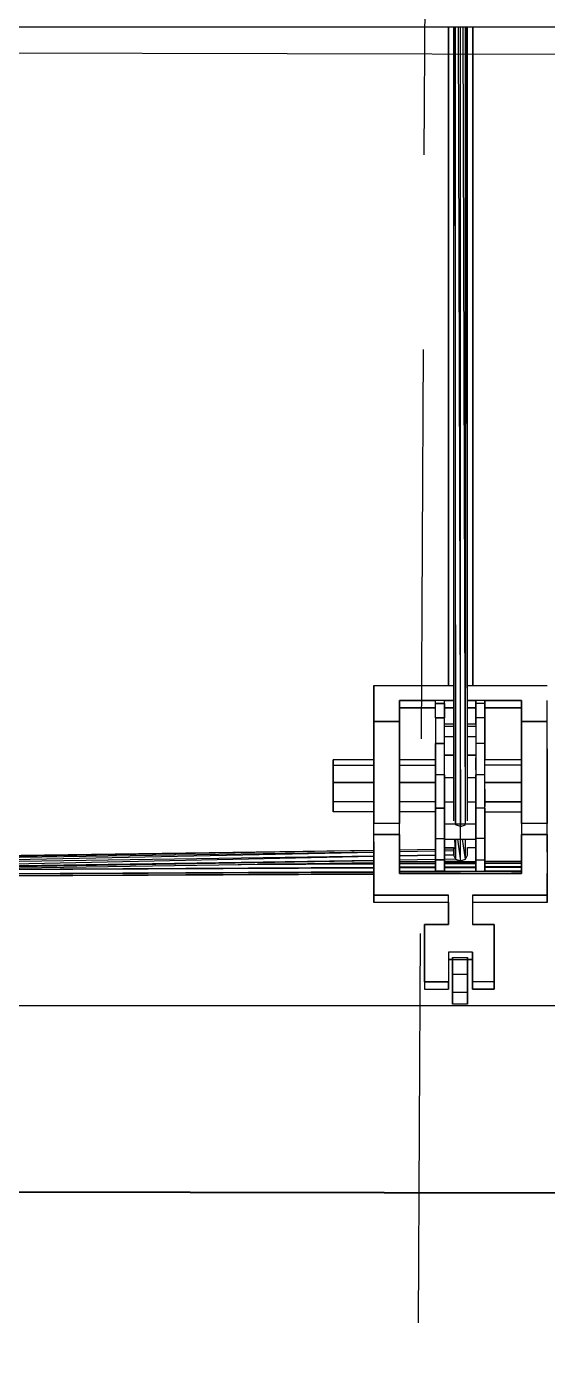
# Model space of a CAD drawing. Header units: millimetres. Extents: x -4997 to -4876, y -8737 to -8661.
# Drawn here: x -4964.834 to -4963.985, y -8708.962 to -8706.777 of the extents above; entities that cross this region are included whole.
import ezdxf

# ---------------------------------------------------------------- set-up
doc = ezdxf.new("R2010")
doc.units = ezdxf.units.MM
doc.header["$LTSCALE"] = 0.1
doc.linetypes.add('HIDDEN', pattern=[9.525, 6.35, -3.175])
for name, color, linetype in [('cobertura nova', 4, 'Continuous'), ('imagem', 7, 'Continuous'), ('layout cobertura', 251, 'Continuous'), ('visto', 9, 'Continuous')]:
    doc.layers.add(name, color=color, linetype=linetype)
doc.layers.add('coberturas', color=7, linetype='Continuous', lineweight=40)
picture_1 = doc.add_image_def('image1.jpg', size_in_pixel=(1920, 1080))

msp = doc.modelspace()

# ---------------------------------------------------------------- linework, layer by layer
at = {"layer": 'cobertura nova'}
for p, q in [((-4966.0462, -8706.7774), (-4962.2062, -8706.7774)), ((-4964.146, -8707.8516), (-4964.146, -8706.7774)), ((-4964.1459, -8706.7774), (-4964.1459, -8707.8516)), ((-4964.1376, -8706.7774), (-4964.1376, -8708.0726)), ((-4964.1358, -8706.7774), (-4964.1343, -8708.0774)), ((-4964.1343, -8708.0774), (-4964.1343, -8706.7774)), ((-4964.1299, -8706.7774), (-4964.1263, -8708.0815)), ((-4964.1263, -8708.0815), (-4964.1263, -8706.7774)), ((-4964.1184, -8708.0774), (-4964.122, -8706.7774)), ((-4964.1184, -8708.0774), (-4964.1184, -8706.7774)), ((-4964.1151, -8708.0726), (-4964.1166, -8706.7774)), ((-4964.1151, -8708.0726), (-4964.1151, -8706.7774)), ((-4964.1065, -8706.7774), (-4964.1065, -8707.8516)), ((-4964.1064, -8706.7774), (-4964.1064, -8707.8516)), ((-4964.1064, -8707.8516), (-4964.1064, -8706.7774)), ((-4964.2676, -8707.8763), (-4964.2676, -8707.8516)), ((-4964.2676, -8707.8516), (-4964.2258, -8707.8516)), ((-4964.2676, -8707.888), (-4964.2676, -8707.8523)), ((-4964.2676, -8707.8523), (-4964.2676, -8707.8763)), ((-4964.2258, -8707.8516), (-4964.146, -8707.8516)), ((-4964.146, -8707.8516), (-4964.1376, -8707.8516)), ((-4964.1151, -8707.8516), (-4964.1065, -8707.8516)), ((-4964.1065, -8707.8516), (-4964.0267, -8707.8516)), ((-4964.0267, -8707.8516), (-4963.9848, -8707.8516)), ((-4964.2676, -8707.9105), (-4964.2676, -8707.8763)), ((-4964.2676, -8707.8763), (-4964.2676, -8707.9285)), ((-4964.2258, -8707.8763), (-4964.2258, -8707.9105)), ((-4964.1669, -8707.8763), (-4964.2258, -8707.8763)), ((-4964.2258, -8707.9105), (-4964.2258, -8707.8763)), ((-4964.2258, -8707.8763), (-4964.1669, -8707.8763)), ((-4964.1524, -8707.8762), (-4964.1669, -8707.8762)), ((-4964.1669, -8707.8813), (-4964.1669, -8707.8762)), ((-4964.1524, -8707.8813), (-4964.1524, -8707.8762)), ((-4964.146, -8707.8763), (-4964.1524, -8707.8763)), ((-4964.1524, -8707.8763), (-4964.146, -8707.8763)), ((-4964.1376, -8707.8763), (-4964.146, -8707.8763)), ((-4964.146, -8707.8763), (-4964.1376, -8707.8763)), ((-4964.1065, -8707.8763), (-4964.1151, -8707.8763)), ((-4964.1151, -8707.8763), (-4964.1065, -8707.8763)), ((-4964.1013, -8707.8763), (-4964.1065, -8707.8763)), ((-4964.1065, -8707.8763), (-4964.1013, -8707.8763)), ((-4964.1013, -8707.8948), (-4964.1013, -8707.8762)), ((-4964.1013, -8707.8762), (-4964.1013, -8707.8813)), ((-4964.0869, -8707.8762), (-4964.1013, -8707.8762)), ((-4964.1013, -8707.8813), (-4964.1013, -8707.8762)), ((-4964.0869, -8707.8762), (-4964.0869, -8707.8813)), ((-4964.0869, -8707.8813), (-4964.0869, -8707.8762)), ((-4964.0869, -8707.8762), (-4964.0869, -8707.8948)), ((-4964.0267, -8707.8763), (-4964.0869, -8707.8763)), ((-4964.0869, -8707.8763), (-4964.0267, -8707.8763)), ((-4964.0267, -8707.9105), (-4964.0267, -8707.8763)), ((-4964.0267, -8707.888), (-4964.0267, -8707.8763)), ((-4964.0267, -8707.8763), (-4964.0267, -8707.9285)), ((-4964.0267, -8707.8763), (-4964.0267, -8707.888)), ((-4963.9848, -8707.9105), (-4963.9848, -8707.8763)), ((-4964.2676, -8707.9402), (-4964.2676, -8707.888)), ((-4964.2258, -8707.888), (-4964.1669, -8707.888)), ((-4964.1669, -8707.888), (-4964.2258, -8707.888)), ((-4964.1524, -8707.8813), (-4964.1669, -8707.8813)), ((-4964.1669, -8707.9044), (-4964.1669, -8707.8813)), ((-4964.1669, -8707.8813), (-4964.1524, -8707.8813)), ((-4964.1524, -8707.9044), (-4964.1524, -8707.8813)), ((-4964.1524, -8707.8813), (-4964.1524, -8707.9044)), ((-4964.1524, -8707.888), (-4964.146, -8707.888)), ((-4964.146, -8707.888), (-4964.1524, -8707.888)), ((-4964.146, -8707.888), (-4964.1376, -8707.888)), ((-4964.1376, -8707.888), (-4964.146, -8707.888)), ((-4964.1151, -8707.888), (-4964.1065, -8707.888)), ((-4964.1065, -8707.888), (-4964.1151, -8707.888)), ((-4964.1065, -8707.888), (-4964.1013, -8707.888)), ((-4964.1013, -8707.888), (-4964.1065, -8707.888)), ((-4964.1013, -8707.8813), (-4964.1013, -8707.9044)), ((-4964.0869, -8707.8813), (-4964.1013, -8707.8813)), ((-4964.1013, -8707.9044), (-4964.1013, -8707.8813)), ((-4964.1013, -8707.9149), (-4964.1013, -8707.8948)), ((-4964.0869, -8707.8813), (-4964.0869, -8707.9044)), ((-4964.0869, -8707.9044), (-4964.0869, -8707.8813)), ((-4964.0869, -8707.888), (-4964.0267, -8707.888)), ((-4964.0267, -8707.888), (-4964.0869, -8707.888)), ((-4964.0869, -8707.8948), (-4964.0869, -8707.9295)), ((-4964.0267, -8707.9402), (-4964.0267, -8707.888)), ((-4964.2258, -8707.9105), (-4964.2676, -8707.9105)), ((-4964.2676, -8707.9105), (-4964.2676, -8707.9105)), ((-4964.2676, -8707.9285), (-4964.2676, -8707.9105)), ((-4964.2676, -8707.9105), (-4964.2676, -8707.9548)), ((-4964.2676, -8707.9548), (-4964.2676, -8707.9105)), ((-4964.2676, -8707.9105), (-4964.2258, -8707.9105)), ((-4964.2258, -8707.9105), (-4964.2258, -8707.9105)), ((-4964.2258, -8707.9105), (-4964.2258, -8707.9548)), ((-4964.2258, -8707.9548), (-4964.2258, -8707.9105)), ((-4964.1669, -8707.9044), (-4964.1669, -8707.9464)), ((-4964.1524, -8707.9044), (-4964.1669, -8707.9044)), ((-4964.1669, -8707.9044), (-4964.1524, -8707.9044)), ((-4964.1524, -8707.9044), (-4964.1524, -8707.9044)), ((-4964.1524, -8707.9464), (-4964.1524, -8707.9044)), ((-4964.1524, -8707.9186), (-4964.1524, -8707.9149)), ((-4964.1376, -8707.9149), (-4964.1524, -8707.9149)), ((-4964.1524, -8707.9353), (-4964.1524, -8707.9186)), ((-4964.1376, -8707.9186), (-4964.1524, -8707.9186)), ((-4964.1013, -8707.9149), (-4964.1151, -8707.9149)), ((-4964.1013, -8707.9186), (-4964.1151, -8707.9186)), ((-4964.1013, -8707.9044), (-4964.1013, -8707.9464)), ((-4964.0869, -8707.9044), (-4964.1013, -8707.9044)), ((-4964.1013, -8707.9149), (-4964.1013, -8707.9186)), ((-4964.1013, -8707.9186), (-4964.1013, -8707.9353)), ((-4964.0869, -8707.9044), (-4964.0869, -8707.9464)), ((-4964.0869, -8707.9464), (-4964.0869, -8707.9044)), ((-4964.0267, -8707.9285), (-4964.0267, -8707.9105)), ((-4964.0267, -8707.9105), (-4964.0267, -8707.9548)), ((-4964.0267, -8707.9548), (-4964.0267, -8707.9105)), ((-4964.0267, -8707.9105), (-4963.9848, -8707.9105)), ((-4963.9848, -8707.9105), (-4964.0267, -8707.9105)), ((-4964.0267, -8707.9105), (-4964.0267, -8707.9105)), ((-4963.9848, -8707.9548), (-4963.9848, -8707.9105)), ((-4964.2676, -8707.9402), (-4964.2676, -8707.9548)), ((-4964.2676, -8707.957), (-4964.2676, -8707.9402)), ((-4964.1669, -8707.9295), (-4964.1669, -8707.9731)), ((-4964.1376, -8707.9353), (-4964.1524, -8707.9353)), ((-4964.1013, -8707.9353), (-4964.1151, -8707.9353)), ((-4964.1013, -8707.9353), (-4964.1013, -8707.9656)), ((-4964.0869, -8707.9295), (-4964.0869, -8707.9731)), ((-4964.0267, -8707.957), (-4964.0267, -8707.9402)), ((-4964.0267, -8707.9402), (-4964.0267, -8707.9548)), ((-4964.2676, -8707.9548), (-4964.2676, -8708.0768)), ((-4964.2676, -8708.0768), (-4964.2676, -8707.9548)), ((-4964.2676, -8707.9731), (-4964.2676, -8707.957)), ((-4964.2676, -8707.957), (-4964.2676, -8707.9731)), ((-4964.2258, -8707.9548), (-4964.2258, -8708.0768)), ((-4964.2258, -8708.0768), (-4964.2258, -8707.9548)), ((-4964.2258, -8707.9576), (-4964.2258, -8707.957)), ((-4964.1669, -8707.9464), (-4964.1669, -8707.9976)), ((-4964.1524, -8707.9464), (-4964.1669, -8707.9464)), ((-4964.1669, -8707.9976), (-4964.1669, -8707.9464)), ((-4964.1669, -8707.9464), (-4964.1524, -8707.9464)), ((-4964.1524, -8707.9976), (-4964.1524, -8707.9464)), ((-4964.1013, -8707.9464), (-4964.1013, -8707.9976)), ((-4964.0869, -8707.9464), (-4964.1013, -8707.9464)), ((-4964.1013, -8707.9534), (-4964.1013, -8707.9534)), ((-4964.1013, -8707.9534), (-4964.1013, -8707.9534)), ((-4964.0869, -8707.9731), (-4964.0869, -8707.9464)), ((-4964.0869, -8707.9976), (-4964.0869, -8707.9464)), ((-4964.0267, -8707.9548), (-4964.0267, -8708.0768)), ((-4964.0267, -8708.0768), (-4964.0267, -8707.9548)), ((-4964.0267, -8707.9731), (-4964.0267, -8707.957)), ((-4963.9848, -8707.9548), (-4963.9848, -8708.0768)), ((-4963.9848, -8708.0768), (-4963.9848, -8707.9548)), ((-4964.3339, -8707.9731), (-4964.3339, -8707.9816)), ((-4964.3339, -8707.9816), (-4964.3339, -8707.9731)), ((-4964.2676, -8707.9731), (-4964.3339, -8707.9731)), ((-4964.3339, -8707.9816), (-4964.3339, -8708.01)), ((-4964.3339, -8707.9816), (-4964.2676, -8707.9816)), ((-4964.3339, -8708.01), (-4964.3339, -8707.9816)), ((-4964.1669, -8707.9731), (-4964.2258, -8707.9731)), ((-4964.2258, -8707.9816), (-4964.1669, -8707.9816)), ((-4964.1524, -8707.9656), (-4964.1376, -8707.9656)), ((-4964.1376, -8707.9656), (-4964.1524, -8707.9656)), ((-4964.1151, -8707.9656), (-4964.1013, -8707.9656)), ((-4964.1013, -8707.9656), (-4964.1151, -8707.9656)), ((-4964.1013, -8707.9656), (-4964.1013, -8707.9976)), ((-4964.1013, -8707.9891), (-4964.1013, -8707.9695)), ((-4964.0267, -8707.9731), (-4964.0869, -8707.9731)), ((-4964.0869, -8707.9816), (-4964.0869, -8707.9731)), ((-4964.0869, -8707.9789), (-4964.0869, -8707.9789)), ((-4964.0267, -8707.9816), (-4964.0869, -8707.9816)), ((-4964.0869, -8708.01), (-4964.0869, -8707.9816)), ((-4964.0869, -8708.0332), (-4964.0869, -8707.9816)), ((-4964.1669, -8707.9976), (-4964.1669, -8708.0519)), ((-4964.1669, -8708.0519), (-4964.1669, -8707.9976)), ((-4964.1524, -8707.9976), (-4964.1669, -8707.9976)), ((-4964.1524, -8708.0519), (-4964.1524, -8707.9976)), ((-4964.1524, -8707.9976), (-4964.1524, -8708.0519)), ((-4964.1376, -8708.0026), (-4964.1524, -8708.0026)), ((-4964.1524, -8708.0026), (-4964.1524, -8708.0417)), ((-4964.1013, -8708.0026), (-4964.1151, -8708.0026)), ((-4964.1013, -8707.9976), (-4964.1013, -8708.0519)), ((-4964.0869, -8707.9976), (-4964.1013, -8707.9976)), ((-4964.1013, -8708.0519), (-4964.1013, -8707.9976)), ((-4964.0869, -8708.0519), (-4964.0869, -8707.9976)), ((-4964.3339, -8708.0415), (-4964.3339, -8708.01)), ((-4964.3339, -8708.01), (-4964.2676, -8708.01)), ((-4964.3339, -8708.01), (-4964.3339, -8708.01)), ((-4964.3339, -8708.01), (-4964.3339, -8708.0415)), ((-4964.2676, -8708.01), (-4964.3339, -8708.01)), ((-4964.2258, -8708.01), (-4964.1669, -8708.01)), ((-4964.1669, -8708.01), (-4964.2258, -8708.01)), ((-4964.0267, -8708.01), (-4964.0869, -8708.01)), ((-4964.0869, -8708.0415), (-4964.0869, -8708.01)), ((-4964.0869, -8708.01), (-4964.0267, -8708.01)), ((-4964.0869, -8708.0208), (-4964.0869, -8708.0492)), ((-4964.2676, -8708.0415), (-4964.3339, -8708.0415)), ((-4964.3339, -8708.0578), (-4964.3339, -8708.0415)), ((-4964.3339, -8708.0415), (-4964.3339, -8708.0578)), ((-4964.3339, -8708.0492), (-4964.3339, -8708.0578)), ((-4964.1669, -8708.0415), (-4964.2258, -8708.0415)), ((-4964.1524, -8708.0417), (-4964.1376, -8708.0417)), ((-4964.1524, -8708.0417), (-4964.1524, -8708.0774)), ((-4964.1151, -8708.0417), (-4964.1013, -8708.0417)), ((-4964.0869, -8708.0578), (-4964.0869, -8708.0415)), ((-4964.0869, -8708.0415), (-4964.0267, -8708.0415)), ((-4964.0267, -8708.0415), (-4964.0869, -8708.0415)), ((-4964.0869, -8708.0492), (-4964.0869, -8708.0492)), ((-4964.2676, -8708.0578), (-4964.3339, -8708.0578)), ((-4964.2676, -8708.0768), (-4964.2676, -8708.0578)), ((-4964.2676, -8708.0578), (-4964.2676, -8708.0768)), ((-4964.1669, -8708.0578), (-4964.2258, -8708.0578)), ((-4964.1669, -8708.1013), (-4964.1669, -8708.0519)), ((-4964.1669, -8708.0519), (-4964.1669, -8708.0519)), ((-4964.1669, -8708.0519), (-4964.1524, -8708.0519)), ((-4964.1669, -8708.0519), (-4964.1669, -8708.1013)), ((-4964.1524, -8708.0519), (-4964.1669, -8708.0519)), ((-4964.1524, -8708.1013), (-4964.1524, -8708.0519)), ((-4964.1524, -8708.0519), (-4964.1524, -8708.1013)), ((-4964.1013, -8708.0519), (-4964.1013, -8708.1013)), ((-4964.0869, -8708.0519), (-4964.1013, -8708.0519)), ((-4964.1013, -8708.1013), (-4964.1013, -8708.0519)), ((-4964.0869, -8708.1013), (-4964.0869, -8708.0519)), ((-4964.0869, -8708.0519), (-4964.0869, -8708.1013)), ((-4964.0869, -8708.0578), (-4964.0267, -8708.0578)), ((-4964.0869, -8708.0578), (-4964.0869, -8708.0844)), ((-4964.0267, -8708.0768), (-4964.0267, -8708.0578)), ((-4963.9848, -8708.1234), (-4963.9848, -8708.0578)), ((-4964.2676, -8708.0947), (-4964.2676, -8708.0768)), ((-4964.2676, -8708.0768), (-4964.2676, -8708.0768)), ((-4964.2258, -8708.0768), (-4964.2676, -8708.0768)), ((-4964.2676, -8708.1582), (-4964.2676, -8708.0947)), ((-4964.2676, -8708.0947), (-4964.2258, -8708.0947)), ((-4964.2258, -8708.0948), (-4964.2676, -8708.0948)), ((-4964.2258, -8708.0947), (-4964.2258, -8708.0768)), ((-4964.2258, -8708.0947), (-4964.2258, -8708.1582)), ((-4964.2258, -8708.1583), (-4964.2258, -8708.0948)), ((-4964.1524, -8708.0774), (-4964.1263, -8708.0774)), ((-4964.1524, -8708.0774), (-4964.1524, -8708.1025)), ((-4964.1263, -8708.0815), (-4964.1343, -8708.0789)), ((-4964.1263, -8708.0774), (-4964.1013, -8708.0774)), ((-4964.1263, -8708.0815), (-4964.1184, -8708.0789)), ((-4964.1263, -8708.138), (-4964.1263, -8708.0815)), ((-4964.0869, -8708.0844), (-4964.0869, -8708.1264)), ((-4964.0267, -8708.0768), (-4964.0267, -8708.0947)), ((-4963.9848, -8708.0768), (-4964.0267, -8708.0768)), ((-4964.0267, -8708.1582), (-4964.0267, -8708.0947)), ((-4964.0267, -8708.0947), (-4963.9848, -8708.0947)), ((-4964.0267, -8708.0948), (-4964.0267, -8708.1583)), ((-4963.9848, -8708.0948), (-4964.0267, -8708.0948)), ((-4963.9848, -8708.0947), (-4963.9848, -8708.0768)), ((-4963.9848, -8708.0947), (-4963.9848, -8708.1582)), ((-4964.2676, -8708.1065), (-4964.2676, -8708.1699)), ((-4964.2258, -8708.1582), (-4964.2258, -8708.1065)), ((-4964.2258, -8708.1066), (-4964.2258, -8708.1582)), ((-4964.1669, -8708.136), (-4964.1669, -8708.1013)), ((-4964.1669, -8708.1013), (-4964.1524, -8708.1013)), ((-4964.1669, -8708.1013), (-4964.1669, -8708.136)), ((-4964.1524, -8708.136), (-4964.1524, -8708.1013)), ((-4964.1524, -8708.1013), (-4964.1524, -8708.136)), ((-4964.1524, -8708.1025), (-4964.1013, -8708.1025)), ((-4964.1524, -8708.1025), (-4964.1524, -8708.1159)), ((-4964.1524, -8708.1159), (-4964.1376, -8708.1159)), ((-4964.1524, -8708.1159), (-4964.1524, -8708.119)), ((-4964.1376, -8708.1159), (-4964.1376, -8708.1283)), ((-4964.136, -8708.1025), (-4964.1343, -8708.1352)), ((-4964.1343, -8708.1025), (-4964.1343, -8708.1352)), ((-4964.1311, -8708.1025), (-4964.1263, -8708.138)), ((-4964.1184, -8708.1352), (-4964.1232, -8708.1025)), ((-4964.1184, -8708.1352), (-4964.1184, -8708.1025)), ((-4964.1151, -8708.1159), (-4964.1013, -8708.1159)), ((-4964.1151, -8708.1283), (-4964.1151, -8708.1159)), ((-4964.1013, -8708.1013), (-4964.1013, -8708.136)), ((-4964.0869, -8708.1013), (-4964.1013, -8708.1013)), ((-4964.1013, -8708.136), (-4964.1013, -8708.1013)), ((-4964.1013, -8708.1025), (-4964.1013, -8708.1159)), ((-4964.1013, -8708.1264), (-4964.1013, -8708.1159)), ((-4964.0869, -8708.136), (-4964.0869, -8708.1013)), ((-4964.0869, -8708.1013), (-4964.0869, -8708.136)), ((-4964.0267, -8708.1065), (-4964.0267, -8708.1582)), ((-4964.0267, -8708.1582), (-4964.0267, -8708.1066)), ((-4964.2676, -8708.1241), (-4965.4708, -8708.1483)), ((-4964.2676, -8708.1302), (-4965.4708, -8708.1483)), ((-4964.2676, -8708.121), (-4965.4675, -8708.1413)), ((-4964.2676, -8708.1234), (-4965.4675, -8708.1413)), ((-4964.2676, -8708.1309), (-4965.4675, -8708.1554)), ((-4964.2676, -8708.1372), (-4965.4675, -8708.1554)), ((-4964.2676, -8708.1207), (-4965.4596, -8708.1383)), ((-4964.2676, -8708.1375), (-4965.4596, -8708.1584)), ((-4964.1669, -8708.1192), (-4964.2258, -8708.1201)), ((-4964.1669, -8708.1193), (-4964.2258, -8708.1203)), ((-4964.1669, -8708.1219), (-4964.2258, -8708.1228)), ((-4964.1669, -8708.1221), (-4964.2258, -8708.1233)), ((-4964.1669, -8708.1287), (-4964.2258, -8708.1296)), ((-4964.1669, -8708.1289), (-4964.2258, -8708.1301)), ((-4964.1669, -8708.1356), (-4964.2258, -8708.1365)), ((-4964.1669, -8708.1357), (-4964.2258, -8708.1368)), ((-4964.2258, -8708.1395), (-4964.1669, -8708.1386)), ((-4964.1669, -8708.1546), (-4964.1669, -8708.136)), ((-4964.1669, -8708.136), (-4964.1669, -8708.136)), ((-4964.1669, -8708.136), (-4964.1524, -8708.136)), ((-4964.1524, -8708.136), (-4964.1669, -8708.136)), ((-4964.1669, -8708.136), (-4964.1669, -8708.1546)), ((-4964.1376, -8708.1187), (-4964.1524, -8708.119)), ((-4964.1376, -8708.1188), (-4964.1524, -8708.119)), ((-4964.1376, -8708.1215), (-4964.1524, -8708.1218)), ((-4964.1376, -8708.1215), (-4964.1524, -8708.1217)), ((-4964.1376, -8708.1283), (-4964.1524, -8708.1286)), ((-4964.1376, -8708.1283), (-4964.1524, -8708.1285)), ((-4964.1343, -8708.1352), (-4964.1524, -8708.1355)), ((-4964.1343, -8708.1352), (-4964.1524, -8708.1354)), ((-4964.1524, -8708.136), (-4964.1524, -8708.1546)), ((-4964.1524, -8708.1546), (-4964.1524, -8708.136)), ((-4964.1524, -8708.1384), (-4964.1263, -8708.138)), ((-4964.1524, -8708.1384), (-4964.1524, -8708.1495)), ((-4964.1376, -8708.1283), (-4964.1343, -8708.1352)), ((-4964.1343, -8708.1352), (-4964.1263, -8708.138)), ((-4964.1263, -8708.138), (-4964.1184, -8708.1352)), ((-4964.1184, -8708.1352), (-4964.1151, -8708.1283)), ((-4964.1013, -8708.1495), (-4964.1013, -8708.1264)), ((-4964.1013, -8708.136), (-4964.1013, -8708.1546)), ((-4964.1013, -8708.1546), (-4964.1013, -8708.136)), ((-4964.1013, -8708.136), (-4964.0869, -8708.136)), ((-4964.0869, -8708.1264), (-4964.0869, -8708.1495)), ((-4964.0869, -8708.1546), (-4964.0869, -8708.136)), ((-4964.0869, -8708.136), (-4964.0869, -8708.1546)), ((-4964.0267, -8708.1388), (-4964.0869, -8708.139)), ((-4965.4596, -8708.1584), (-4964.2676, -8708.1402)), ((-4964.2676, -8708.1486), (-4965.0751, -8708.153)), ((-4964.2676, -8708.1497), (-4965.0751, -8708.153)), ((-4964.2676, -8708.1556), (-4965.0746, -8708.1601)), ((-4964.2676, -8708.1567), (-4965.0746, -8708.1601)), ((-4964.2676, -8708.1592), (-4965.0667, -8708.163)), ((-4965.0667, -8708.163), (-4964.2676, -8708.1597)), ((-4964.4891, -8708.1435), (-4964.2676, -8708.1426)), ((-4964.2676, -8708.1422), (-4964.4579, -8708.1431)), ((-4964.2676, -8708.1937), (-4964.2676, -8708.1582)), ((-4964.2676, -8708.1583), (-4964.2676, -8708.1938)), ((-4964.1669, -8708.1394), (-4964.2258, -8708.1396)), ((-4964.1669, -8708.1417), (-4964.2258, -8708.142)), ((-4964.2258, -8708.1425), (-4964.1669, -8708.1422)), ((-4964.1669, -8708.148), (-4964.2258, -8708.1483)), ((-4964.1669, -8708.1493), (-4964.2258, -8708.1495)), ((-4964.089, -8708.1546), (-4964.2258, -8708.1554)), ((-4964.0267, -8708.1557), (-4964.2258, -8708.1566)), ((-4964.2258, -8708.1582), (-4964.146, -8708.1582)), ((-4964.1669, -8708.1495), (-4964.1669, -8708.1546)), ((-4964.1524, -8708.1546), (-4964.1669, -8708.1546)), ((-4964.1669, -8708.1546), (-4964.1669, -8708.1546)), ((-4964.1669, -8708.1546), (-4964.1524, -8708.1546)), ((-4964.1013, -8708.1391), (-4964.1524, -8708.1393)), ((-4964.1013, -8708.1414), (-4964.1524, -8708.1417)), ((-4964.1524, -8708.1422), (-4964.1013, -8708.142)), ((-4964.1013, -8708.1476), (-4964.1524, -8708.1479)), ((-4964.1013, -8708.149), (-4964.1524, -8708.1492)), ((-4964.1524, -8708.1495), (-4964.1524, -8708.1546)), ((-4964.146, -8708.1582), (-4964.1065, -8708.1582)), ((-4964.1065, -8708.1582), (-4964.0267, -8708.1582)), ((-4964.1013, -8708.1546), (-4964.1013, -8708.1495)), ((-4964.1013, -8708.1546), (-4964.0869, -8708.1546)), ((-4964.0267, -8708.1411), (-4964.0869, -8708.1414)), ((-4964.0869, -8708.1419), (-4964.0267, -8708.1417)), ((-4964.0267, -8708.1472), (-4964.0869, -8708.1476)), ((-4964.0267, -8708.1487), (-4964.0869, -8708.1489)), ((-4964.0869, -8708.1495), (-4964.0869, -8708.1546)), ((-4964.0869, -8708.1546), (-4964.0869, -8708.1495)), ((-4964.0267, -8708.1543), (-4964.0869, -8708.1546)), ((-4964.0267, -8708.1581), (-4964.0431, -8708.1582)), ((-4963.9848, -8708.1582), (-4963.9848, -8708.1937)), ((-4963.9848, -8708.1938), (-4963.9848, -8708.1583)), ((-4964.2676, -8708.17), (-4964.2677, -8708.2054)), ((-4964.2677, -8708.2055), (-4964.2676, -8708.1938)), ((-4964.2676, -8708.1938), (-4964.2676, -8708.1937)), ((-4964.2258, -8708.1937), (-4964.2676, -8708.1937)), ((-4964.2676, -8708.1938), (-4964.2676, -8708.2055)), ((-4964.2676, -8708.1938), (-4964.2258, -8708.1938)), ((-4964.146, -8708.1937), (-4964.2258, -8708.1937)), ((-4964.2258, -8708.1938), (-4964.146, -8708.1938)), ((-4964.146, -8708.2414), (-4964.146, -8708.1937)), ((-4964.0267, -8708.1937), (-4964.1065, -8708.1937)), ((-4964.1065, -8708.1937), (-4964.1065, -8708.2414)), ((-4964.1065, -8708.1938), (-4964.0267, -8708.1938)), ((-4963.9848, -8708.1937), (-4964.0267, -8708.1937)), ((-4964.0267, -8708.1938), (-4963.9848, -8708.1938)), ((-4963.9848, -8708.1937), (-4963.9848, -8708.1938)), ((-4963.9848, -8708.2054), (-4963.9848, -8708.1938)), ((-4963.9848, -8708.1938), (-4963.9848, -8708.2054)), ((-4964.2677, -8708.2054), (-4964.2258, -8708.2054)), ((-4964.2258, -8708.2055), (-4964.2677, -8708.2055)), ((-4964.2258, -8708.2054), (-4964.146, -8708.2054)), ((-4964.146, -8708.2055), (-4964.2258, -8708.2055)), ((-4964.146, -8708.2054), (-4964.146, -8708.2414)), ((-4964.146, -8708.2414), (-4964.146, -8708.2055)), ((-4964.1065, -8708.2054), (-4964.0267, -8708.2054)), ((-4964.0267, -8708.2055), (-4964.1065, -8708.2055)), ((-4964.0267, -8708.2054), (-4963.9848, -8708.2054)), ((-4963.9848, -8708.2055), (-4964.0267, -8708.2055)), ((-4963.9848, -8708.2054), (-4963.9848, -8708.2055)), ((-4964.1853, -8708.2869), (-4964.1853, -8708.2414)), ((-4964.1853, -8708.2414), (-4964.146, -8708.2414)), ((-4964.1853, -8708.2531), (-4964.1853, -8708.2414)), ((-4964.1853, -8708.2414), (-4964.1853, -8708.2869)), ((-4964.146, -8708.2414), (-4964.1853, -8708.2414)), ((-4964.1853, -8708.2414), (-4964.1853, -8708.2414)), ((-4964.146, -8708.2414), (-4964.146, -8708.2414)), ((-4964.1065, -8708.2414), (-4964.1065, -8708.2414)), ((-4964.0712, -8708.2414), (-4964.1065, -8708.2414)), ((-4964.1065, -8708.2414), (-4964.0712, -8708.2414)), ((-4964.0712, -8708.2414), (-4964.0712, -8708.2414)), ((-4964.0712, -8708.2414), (-4964.0712, -8708.2869)), ((-4964.0712, -8708.2869), (-4964.0712, -8708.2414)), ((-4964.1853, -8708.2869), (-4964.1853, -8708.2531)), ((-4964.0712, -8708.2986), (-4964.0712, -8708.2531)), ((-4964.1853, -8708.335), (-4964.1853, -8708.2869)), ((-4964.1853, -8708.2869), (-4964.1853, -8708.335)), ((-4964.1065, -8708.2869), (-4964.146, -8708.2869)), ((-4964.146, -8708.2869), (-4964.146, -8708.335)), ((-4964.1065, -8708.335), (-4964.1065, -8708.2869)), ((-4964.1065, -8708.2986), (-4964.1065, -8708.2869)), ((-4964.1065, -8708.2869), (-4964.1065, -8708.335)), ((-4964.0712, -8708.2869), (-4964.0712, -8708.335)), ((-4964.0712, -8708.335), (-4964.0712, -8708.2869)), ((-4964.1393, -8708.2986), (-4964.146, -8708.2986)), ((-4964.146, -8708.2986), (-4964.1393, -8708.2986)), ((-4964.1393, -8708.2953), (-4964.115, -8708.2953)), ((-4964.1393, -8708.2986), (-4964.1393, -8708.2953)), ((-4964.1393, -8708.2953), (-4964.1393, -8708.2986)), ((-4964.1393, -8708.2986), (-4964.115, -8708.2986)), ((-4964.1393, -8708.3224), (-4964.1393, -8708.2986)), ((-4964.1393, -8708.2986), (-4964.1393, -8708.3224)), ((-4964.115, -8708.2953), (-4964.115, -8708.2986)), ((-4964.115, -8708.2986), (-4964.115, -8708.2953)), ((-4964.115, -8708.2953), (-4964.115, -8708.3143)), ((-4964.1065, -8708.2986), (-4964.115, -8708.2986)), ((-4964.115, -8708.2986), (-4964.1065, -8708.2986)), ((-4964.115, -8708.2986), (-4964.115, -8708.3224)), ((-4964.115, -8708.3224), (-4964.115, -8708.2986)), ((-4964.1065, -8708.2986), (-4964.1065, -8708.2986)), ((-4964.1065, -8708.2986), (-4964.1065, -8708.3468)), ((-4964.1065, -8708.3468), (-4964.1065, -8708.2986)), ((-4964.146, -8708.335), (-4964.1853, -8708.335)), ((-4964.1853, -8708.335), (-4964.1853, -8708.3468)), ((-4964.1853, -8708.335), (-4964.146, -8708.335)), ((-4964.146, -8708.335), (-4964.146, -8708.335)), ((-4964.146, -8708.3468), (-4964.146, -8708.335)), ((-4964.146, -8708.335), (-4964.146, -8708.3468)), ((-4964.1393, -8708.3445), (-4964.1393, -8708.3143)), ((-4964.1393, -8708.3526), (-4964.1393, -8708.3224)), ((-4964.1393, -8708.3224), (-4964.115, -8708.3224)), ((-4964.1393, -8708.3224), (-4964.1393, -8708.3526)), ((-4964.115, -8708.3224), (-4964.115, -8708.3526)), ((-4964.115, -8708.3526), (-4964.115, -8708.3224)), ((-4964.0712, -8708.335), (-4964.1065, -8708.335)), ((-4964.1065, -8708.3468), (-4964.1065, -8708.335)), ((-4964.1065, -8708.335), (-4964.1065, -8708.3468)), ((-4964.0712, -8708.335), (-4964.0712, -8708.3468)), ((-4964.0712, -8708.335), (-4964.0712, -8708.3468)), ((-4964.0712, -8708.3468), (-4964.0712, -8708.335)), ((-4964.1853, -8708.3468), (-4964.146, -8708.3468)), ((-4964.1393, -8708.3682), (-4964.1393, -8708.3445)), ((-4964.1393, -8708.3445), (-4964.1393, -8708.3445)), ((-4964.1393, -8708.3445), (-4964.1393, -8708.3526)), ((-4964.115, -8708.3526), (-4964.1393, -8708.3526)), ((-4964.1393, -8708.3716), (-4964.1393, -8708.3526)), ((-4964.1393, -8708.3526), (-4964.1393, -8708.3716)), ((-4964.115, -8708.3526), (-4964.115, -8708.3716)), ((-4964.115, -8708.3716), (-4964.115, -8708.3526)), ((-4964.1065, -8708.3468), (-4964.0712, -8708.3468)), ((-4964.0712, -8708.3468), (-4964.1065, -8708.3468)), ((-4964.1393, -8708.3682), (-4964.1393, -8708.3716)), ((-4964.1393, -8708.3716), (-4964.1393, -8708.3682)), ((-4964.115, -8708.3716), (-4964.1393, -8708.3716)), ((-4964.115, -8708.3682), (-4964.115, -8708.3716))]:
    msp.add_line(p, q, dxfattribs=at)
at = {"layer": 'coberturas'}
msp.add_line((-4950.2816, -8708.701), (-4972.2491, -8708.6665), dxfattribs=at)
at = {"layer": 'layout cobertura', "linetype": 'HIDDEN'}
msp.add_line((-4964.3308, -8736.5133), (-4964.0045, -8670.2532), dxfattribs=at)
at = {"layer": 'visto'}
msp.add_line((-4966.2894, -8706.8162), (-4958.2815, -8706.8364), dxfattribs=at)
msp.add_lwpolyline([(-4966.2937, -8708.3739), (-4963.9145, -8708.3736), (-4962.8624, -8708.3734), (-4961.1481, -8708.373), (-4960.0978, -8708.3721), (-4958.5821, -8708.3707), (-4957.582, -8708.3698), (-4955.9261, -8708.3683), (-4954.874, -8708.3673), (-4953.2601, -8708.3658), (-4952.21, -8708.3649), (-4950.4792, -8708.3633), (-4950.2815, -8708.3631)], dxfattribs=at)

# ---------------------------------------------------------------- pictures from other files: only their frames are drawn
at = {"layer": 'imagem'}
image = msp.add_image(picture_1, insert=(-4995.0367, -8736.0525), size_in_units=(116.4021, 65.4762), dxfattribs=at)
image.dxf.flags = 7

doc.saveas('drawing.dxf')
